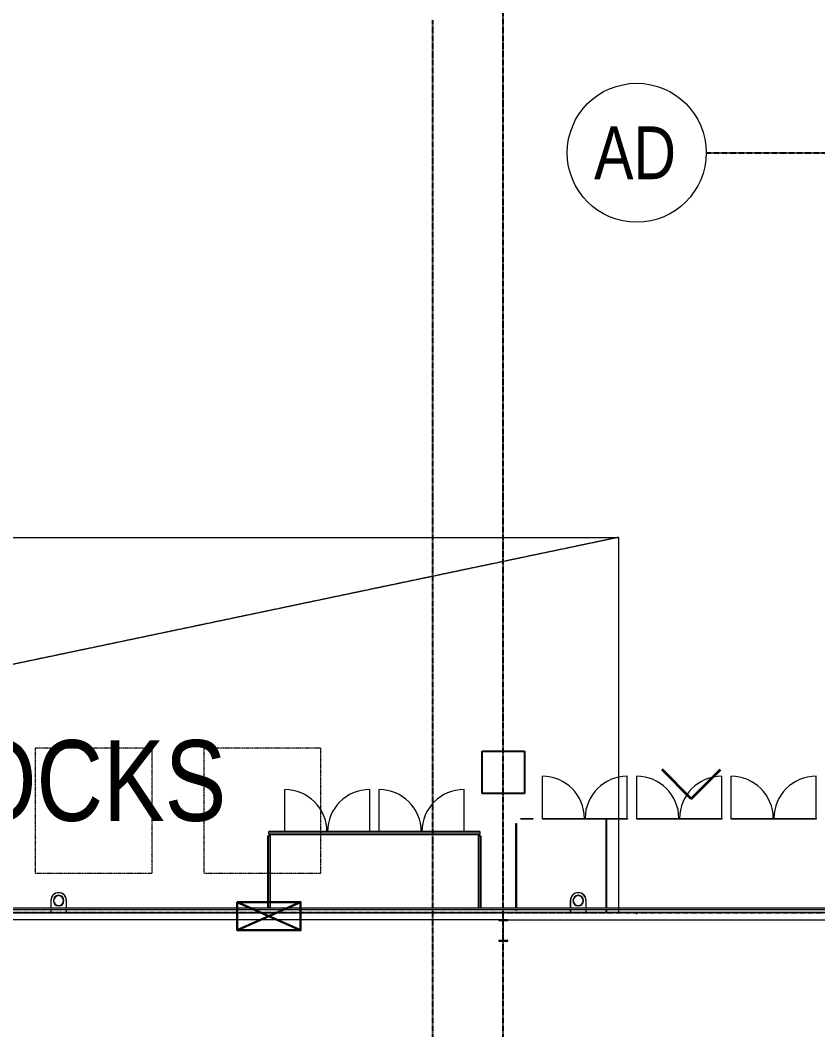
# Model space of a CAD drawing. Header units: millimetres. Extents: x -677815 to 476396, y -125373 to 39000.
# Drawn here: x 210206 to 227226, y -2498 to 19027 of the extents above; entities that cross this region are included whole.
import ezdxf
from ezdxf.enums import TextEntityAlignment as Align

# ---------------------------------------------------------------- set-up
doc = ezdxf.new("R2010")
doc.units = ezdxf.units.MM
for name, pattern in [('Xref building Toll$0$_SBA Dash - Loose', [5, 3, -2]), ('Xref building Toll$0$Beca HIDDEN4', [1.875, 1.25, -0.625]), ('Xref building Toll$0$Grid Line', [22.225, 12.7, -3.175, 3.175, -3.175])]:
    doc.linetypes.add(name, pattern=pattern)
for name, color, linetype, lineweight in [('AM_BOR', 4, 'Continuous', 25), ('Xref building Toll$0$A-DETL', 90, 'Continuous', 9), ('Xref building Toll$0$A-FLOR', 192, 'Continuous', 25), ('Xref building Toll$0$A-GENM', 13, 'Continuous', 9), ('Xref building Toll$0$A-GLAZ-CWMG', 51, 'Continuous', 9), ('Xref building Toll$0$A-WALL', 113, 'Continuous', 9), ('Xref building Toll$0$A-WALL-PATT', 111, 'Continuous', 9), ('Xref building Toll$0$annotation - text', 7, 'Continuous', 0), ('Xref building Toll$0$G-ANNO-TEXT', 40, 'Continuous', 35), ('Xref building Toll$0$P-PIPE', 3, 'Continuous', 9), ('Xref building Toll$0$S-COLS', 52, 'Continuous', 9)]:
    doc.layers.add(name, color=color, linetype=linetype, lineweight=lineweight)
doc.layers.add('Xref building Toll$0$A-wall_precast-5', color=5, linetype='Continuous')
doc.layers.add('Xref building Toll$0$S-GRID', color=8, linetype='Continuous')
doc.styles.add('Xref building Toll$0$1 200 sub headings', font='arial.ttf', dxfattribs={"width": 0.821429, "height": 560})
doc.styles.add('Xref building Toll$0$Arial Narrow', font='ARIALN.TTF', dxfattribs={"height": 491.641337})

# ---------------------------------------------------------------- blocks, each defined once
blk = doc.blocks.new('Xref building Toll$0$AD')
at = {"layer": 'Xref building Toll$0$annotation - text', "linetype": 'Continuous', "lineweight": 13}
blk.add_circle((0, 0), 0.732, dxfattribs=at)
at = {"layer": 'Xref building Toll$0$annotation - text', "style": 'Xref building Toll$0$1 200 sub headings', "width": 0.8}
blk.add_text('AD', height=0.5556, dxfattribs=at).set_placement((-0.017, 0), align=Align.MIDDLE_CENTER)
blk = doc.blocks.new('Xref building Toll$0$Toll Grids')
at = {"layer": 'Xref building Toll$0$A-wall_precast-5', "lineweight": 30}
for p, q in [((216189.2, 225), (214838.8, -375)), ((214839.2, 225), (216189.2, -375))]:
    blk.add_line(p, q, dxfattribs=at)
at = {"layer": 'Xref building Toll$0$A-wall_precast-5', "lineweight": 30, "flags": 128}
blk.add_lwpolyline([(214839.2, 225), (216189.2, 225), (216189.2, -375), (214838.8, -375), (214839.2, 225)], close=True, dxfattribs=at)
at = {"layer": 'Xref building Toll$0$S-GRID', "linetype": 'Xref building Toll$0$Grid Line'}
for p, q in [((220514, -125373.3), (220514, 36031.5)), ((219014, -125373.2), (219014, 19027.1)), ((224843, 16200), (280997.7, 16200)), ((-9195.8, 0), (280997.7, 0))]:
    blk.add_line(p, q, dxfattribs=at)
at = {"layer": 'Xref building Toll$0$annotation - text', "xscale": 2025, "yscale": 2025, "zscale": 2025}
blk.add_blockref('Xref building Toll$0$AD', (223361, 16200), dxfattribs=at)
blk = doc.blocks.new('Xref building Toll$0$UB-Universal Beam-Column - C1_5_460UB67-1337975-MASTER GROUND FLOOR')
at = {"layer": 'Xref building Toll$0$S-COLS', "lineweight": 18}
for p, q in [((95, 227), (-95, 227)), ((-95, 227), (-95, 214.3)), ((95, 214.3), (95, 227)), ((-95, 214.3), (-15.65, 214.3)), ((-4.25, 202.9), (-4.25, -202.9)), ((4.25, -202.9), (4.25, 202.9)), ((15.65, 214.3), (95, 214.3)), ((-15.65, -214.3), (-95, -214.3)), ((-95, -214.3), (-95, -227)), ((95, -214.3), (15.65, -214.3)), ((95, -227), (95, -214.3)), ((-95, -227), (95, -227))]:
    blk.add_line(p, q, dxfattribs=at)
at = {"layer": 'Xref building Toll$0$S-COLS'}
for p, q in [((-95, 227), (-95, 227)), ((95, 227), (95, 227)), ((-95, 214.3), (-95, 214.3)), ((95, 214.3), (95, 214.3)), ((-95, -214.3), (-95, -214.3)), ((95, -214.3), (95, -214.3)), ((-95, -227), (-95, -227)), ((95, -227), (95, -227))]:
    blk.add_line(p, q, dxfattribs=at)
at = {"layer": 'Xref building Toll$0$S-COLS', "lineweight": 18}
for centre, start, end in [((-15.65, 202.9), 0, 90), ((15.65, 202.9), 90, 180), ((-15.65, -202.9), 270, 0), ((15.65, -202.9), 180, 270)]:
    blk.add_arc(centre, 11.4, start, end, dxfattribs=at)
blk = doc.blocks.new('Xref building Toll$0$DWP_Downpipe - 225mm-1784091-MASTER GROUND FLOOR')
at = {"layer": 'Xref building Toll$0$P-PIPE'}
for radius, start, end in [(113, 0, 180), (112, 0, 180), (107, 0, 180), (108, 360, 180), (113, 180, 360), (112, 180, 0), (107, 180, 360), (108, 180, 360)]:
    blk.add_arc((-34, -236), radius, start, end, dxfattribs=at)
blk = doc.blocks.new('Xref building Toll$0$IVS-GM-DownPipe Cover - DP 225mm-V82-MASTER GROUND FLOOR')
at = {"layer": 'Xref building Toll$0$A-GENM'}
for p, q in [((-166, 0), (-166, -170)), ((-162, -170), (-162, 0)), ((162, 0), (162, -170)), ((-166, -199), (-166, -264)), ((-162, -264), (-162, -199)), ((162, -199), (162, -264)), ((166, -170), (166, 0)), ((166, -264), (166, -199))]:
    blk.add_line(p, q, dxfattribs=at)
for radius, start in [(166, 360), (162, 0)]:
    blk.add_arc((0, 0), radius, start, 180, dxfattribs=at)
blk = doc.blocks.new('Xref building Toll$0$Rectangular Mullion - _SBA 100 x 15mm-2263963-MASTER GROUND FLOOR')
at = {"layer": 'Xref building Toll$0$A-GLAZ-CWMG'}
for p, q in [((228888, 142005), (228888, 142020)), ((228888, 142020), (229148, 142020)), ((229148, 142005), (228888, 142005)), ((229148, 142020), (229148, 142005))]:
    blk.add_line(p, q, dxfattribs=at)
blk = doc.blocks.new('Xref building Toll$0$Rectangular Mullion - _SBA 100 x 15mm-V441-MASTER GROUND FLOOR')
at = {"layer": 'Xref building Toll$0$A-GLAZ-CWMG'}
for p, q in [((228781, 141912), (228796, 141912)), ((228781, 140106), (228781, 141912)), ((228796, 141912), (228796, 140106)), ((228781, 140062), (228781, 140077)), ((228796, 140062), (228781, 140062)), ((228796, 140077), (228796, 140062))]:
    blk.add_line(p, q, dxfattribs=at)
blk = doc.blocks.new('Xref building Toll$0$Rectangular Mullion - _SBA 100 x 15mm-2263806-MASTER GROUND FLOOR')
at = {"layer": 'Xref building Toll$0$A-GLAZ-CWMG'}
for p, q in [((229348, 142005), (229348, 142020)), ((229348, 142020), (231162, 142020)), ((231162, 142005), (229348, 142005)), ((231162, 142020), (231162, 142005))]:
    blk.add_line(p, q, dxfattribs=at)
blk = doc.blocks.new('Xref building Toll$0$Circular Mullion - _SBA STEEL - 50mmØ-2267214-MASTER GROUND FLOOR')
at = {"layer": 'Xref building Toll$0$A-GLAZ-CWMG'}
for p, q in [((227982, 141649), (227982, 140106)), ((227982, 141649), (228014, 141649)), ((228014, 141649), (228046, 141649)), ((228014, 141649), (228014, 140106)), ((228046, 140106), (228046, 141649)), ((228014, 140076), (227982, 140076)), ((228046, 140076), (228014, 140076))]:
    blk.add_line(p, q, dxfattribs=at)
blk = doc.blocks.new('Xref building Toll$0$Circular Mullion - _SBA STEEL - 50mmØ-V442-MASTER GROUND FLOOR')
at = {"layer": 'Xref building Toll$0$A-GLAZ-CWMG'}
for p, q in [((223482, 141649), (223482, 140106)), ((223482, 141649), (223514, 141649)), ((223514, 141649), (223546, 141649)), ((223514, 140106), (223514, 141649)), ((223546, 140106), (223546, 141649)), ((223514, 140076), (223482, 140076)), ((223546, 140076), (223514, 140076))]:
    blk.add_line(p, q, dxfattribs=at)
blk = doc.blocks.new('Xref building Toll$0$Circular Mullion - _SBA STEEL - 50mmØ-2269002-MASTER GROUND FLOOR')
at = {"layer": 'Xref building Toll$0$A-GLAZ-CWMG'}
for p, q in [((225025, 141744), (223514, 141744)), ((223514, 141712), (223514, 141744)), ((223514, 141681), (223514, 141712)), ((223514, 141712), (225025, 141712)), ((223514, 141681), (225025, 141681))]:
    blk.add_line(p, q, dxfattribs=at)
blk = doc.blocks.new('Xref building Toll$0$Circular Mullion - _SBA STEEL - 50mmØ-2269004-MASTER GROUND FLOOR')
at = {"layer": 'Xref building Toll$0$A-GLAZ-CWMG'}
for p, q in [((228014, 141744), (226503, 141744)), ((226503, 141712), (228014, 141712)), ((226503, 141681), (228014, 141681)), ((228014, 141744), (228014, 141712)), ((228014, 141712), (228014, 141681))]:
    blk.add_line(p, q, dxfattribs=at)
blk = doc.blocks.new('Xref building Toll$0$Circular Mullion - _SBA STEEL - 50mmØ-2269005-MASTER GROUND FLOOR')
at = {"layer": 'Xref building Toll$0$A-GLAZ-CWMG'}
for p, q in [((226503, 141744), (225025, 141744)), ((225025, 141712), (226503, 141712)), ((225025, 141681), (226503, 141681))]:
    blk.add_line(p, q, dxfattribs=at)
blk = doc.blocks.new('Xref building Toll$0$Generic Models 1 - Generic Models 1-2244432-MASTER GROUND FLOOR')
at = {"layer": 'Xref building Toll$0$A-DETL', "linetype": 'Xref building Toll$0$Beca HIDDEN4'}
for p, q in [((221023, 143516), (218523, 143516)), ((218523, 143516), (218523, 140851)), ((221023, 140851), (221023, 143516)), ((224623, 143516), (222123, 143516)), ((222123, 143516), (222123, 140851)), ((224623, 140851), (224623, 143516)), ((218523, 140851), (221023, 140851)), ((222123, 140851), (224623, 140851))]:
    blk.add_line(p, q, dxfattribs=at)
at = {"layer": 'Xref building Toll$0$A-GENM'}
for p, q in [((218523, 143516), (218523, 143516)), ((221023, 143516), (221023, 143516)), ((222123, 143516), (222123, 143516)), ((224623, 143516), (224623, 143516)), ((218523, 140851), (218523, 140851)), ((221023, 140851), (221023, 140851)), ((222123, 140851), (222123, 140851)), ((224623, 140851), (224623, 140851))]:
    blk.add_line(p, q, dxfattribs=at)
blk = doc.blocks.new('Xref building Toll$0$building block 28092016')
at = {"layer": 'Xref building Toll$0$A-WALL-PATT', "lineweight": 9}
h = blk.add_hatch(dxfattribs=at)
h.set_pattern_fill('FP_1', color=256, style=0, pattern_type=2)
h.set_pattern_definition([(50, (714549.7, -811512), (3643.682, -318.78), [381, -4191]), (355, (714549.7, -811512), (-704.856, 3821.136), [304.8, -3352.8]), (100.451, (714853.3, -811538.5), (2938.852, 3502.332), [323.8, -3561.8]), (46.184, (714549.7, -810496), (5421.58, -840.856), [571.5, -6286.5]), (96.636, (715001.5, -810566), (4748.05, 4948.55), [485.7, -5342.7]), (351.184, (714549.7, -810496), (4748.1, 4948.51), [457.2, -5029.2]), (21, (715057.7, -810750), (3032.288, -2045.304), [381, -4191]), (326, (715057.7, -810750), (1236.04, 3683.76), [304.8, -3352.8]), (71.451, (715310.3, -810920.4), (4268.343, 1638.425), [323.8, -3561.8]), (37.5, (714549.7, -811512), (61.772, 1691.101), [167.64, -3144.52, 167.64, -3235.96, -3365.5]), (37.5, (714549.7, -811512), (61.772, 1691.101), [-6715.76, 167.64, -3197.86]), (7.5, (714549.7, -811512), (1336.393, 2003.611), [167.64, -1772.92, 167.64, -3068.32, -1282.7]), (7.5, (714549.7, -811512), (1336.393, 2003.611), [-5176.52, 167.64, -1115.06]), (327.5, (713416.8, -811512), (2711.818, -114.5786), [167.64, -1102.36, 167.64, -3794.76, -5257.8]), (327.5, (713416.8, -811512), (2711.818, -114.5786), [-5232.4, 167.64, -5090.16]), (317.5, (712908.8, -811512), (2962.586, 508.533), [167.64, -1483.36, 167.64, -2463.8, -3733.8]), (317.5, (712908.8, -811512), (2962.586, 508.533), [-4282.44, 167.64, -3566.16])])
h.paths.add_polyline_path([(992550, -671649), (992550, -671499), (943065, -671499), (943065, -671649), (992400, -671649)], flags=0)
at = {"layer": 'Xref building Toll$0$A-DETL', "linetype": 'Xref building Toll$0$_SBA Dash - Loose'}
for p, q in [((907346, -663499), (945520, -663499)), ((945520, -663499), (907346, -671499)), ((945520, -663499), (945520, -671487))]:
    blk.add_line(p, q, dxfattribs=at)
at = {"layer": 'Xref building Toll$0$A-DETL'}
for p, q in [((943898, -669492), (943898, -668592)), ((945711, -669492), (945711, -668592)), ((945911, -669492), (945911, -668592)), ((947725, -669492), (947725, -668592)), ((947925, -669492), (947925, -668592)), ((949738, -669492), (949738, -668592)), ((938401, -669774), (938401, -668874)), ((940214, -669774), (940214, -668874)), ((940414, -669774), (940414, -668874)), ((942227, -669774), (942227, -668874))]:
    blk.add_line(p, q, dxfattribs=at)
for centre, start, end in [((943898, -669492), 0, 90), ((945711, -669492), 90, 180), ((945911, -669492), 0, 90), ((947725, -669492), 90, 180), ((947925, -669492), 0, 90), ((949738, -669492), 90, 180), ((938401, -669774), 0, 90), ((940214, -669774), 90, 180), ((940414, -669774), 0, 90), ((942227, -669774), 90, 180)]:
    blk.add_arc(centre, 900, start, end, dxfattribs=at)
at = {"layer": 'Xref building Toll$0$A-FLOR'}
for p, q in [((942614, -668957), (942614, -668057)), ((942614, -668057), (943514, -668057)), ((943514, -668057), (943514, -668957)), ((943514, -668957), (942614, -668957)), ((945266, -671405), (945266, -669507)), ((945266, -671499), (945266, -671434))]:
    blk.add_line(p, q, dxfattribs=at)
at = {"layer": 'Xref building Toll$0$A-WALL'}
for p, q in [((929439, -671499), (943065, -671499)), ((943065, -671649), (932072, -671649))]:
    blk.add_line(p, q, dxfattribs=at)
at = {"layer": 'Xref building Toll$0$A-WALL', "lineweight": 18}
for p, q in [((992644, -671405), (929492, -671405)), ((929492, -671434), (992615, -671434)), ((952129, -671499), (943065, -671499)), ((943065, -671499), (943065, -671649)), ((943065, -671649), (952034, -671649))]:
    blk.add_line(p, q, dxfattribs=at)
at = {"layer": 'Xref building Toll$0$G-ANNO-TEXT', "color": 7}
for q in [(946452, -668446), (947702, -668446)]:
    blk.add_line((947077, -669071), q, dxfattribs=at)
at = {"layer": 'Xref building Toll$0$A-GENM'}
for name, p in [('Xref building Toll$0$Generic Models 1 - Generic Models 1-2244432-MASTER GROUND FLOOR', (714550, -811512)), ('Xref building Toll$0$IVS-GM-DownPipe Cover - DP 225mm-V82-MASTER GROUND FLOOR', (933577, -671236)), ('Xref building Toll$0$IVS-GM-DownPipe Cover - DP 225mm-V82-MASTER GROUND FLOOR', (944664, -671236))]:
    blk.add_blockref(name, p, dxfattribs=at)
at = {"layer": 'Xref building Toll$0$A-GLAZ-CWMG'}
for name, p in [('Xref building Toll$0$Rectangular Mullion - _SBA 100 x 15mm-V441-MASTER GROUND FLOOR', (714550, -811512)), ('Xref building Toll$0$Rectangular Mullion - _SBA 100 x 15mm-2263963-MASTER GROUND FLOOR', (714550, -811512)), ('Xref building Toll$0$Rectangular Mullion - _SBA 100 x 15mm-2263806-MASTER GROUND FLOOR', (714550, -811512)), ('Xref building Toll$0$Rectangular Mullion - _SBA 100 x 15mm-2263806-MASTER GROUND FLOOR', (716563, -811512)), ('Xref building Toll$0$Rectangular Mullion - _SBA 100 x 15mm-2263806-MASTER GROUND FLOOR', (718576, -811512)), ('Xref building Toll$0$Circular Mullion - _SBA STEEL - 50mmØ-V442-MASTER GROUND FLOOR', (714550, -811512)), ('Xref building Toll$0$Circular Mullion - _SBA STEEL - 50mmØ-2269002-MASTER GROUND FLOOR', (714550, -811512)), ('Xref building Toll$0$Circular Mullion - _SBA STEEL - 50mmØ-2269005-MASTER GROUND FLOOR', (714550, -811512)), ('Xref building Toll$0$Circular Mullion - _SBA STEEL - 50mmØ-2269004-MASTER GROUND FLOOR', (714550, -811512)), ('Xref building Toll$0$Circular Mullion - _SBA STEEL - 50mmØ-2267214-MASTER GROUND FLOOR', (714550, -811512))]:
    blk.add_blockref(name, p, dxfattribs=at)
at = {"layer": 'Xref building Toll$0$P-PIPE', "rotation": 180}
for p in [(933543, -671479), (944630, -671479)]:
    blk.add_blockref('Xref building Toll$0$DWP_Downpipe - 225mm-1784091-MASTER GROUND FLOOR', p, dxfattribs=at)
at = {"layer": 'Xref building Toll$0$S-COLS'}
blk.add_blockref('Xref building Toll$0$UB-Universal Beam-Column - C1_5_460UB67-1337975-MASTER GROUND FLOOR', (943064, -671878), dxfattribs=at)
at = {"layer": 'Xref building Toll$0$G-ANNO-TEXT', "color": 7, "insert": (920727, -667822), "char_height": 1720.74, "width": 19613.03, "attachment_point": 1, "line_spacing_factor": 0.968573, "style": 'Xref building Toll$0$Arial Narrow'}
blk.add_mtext('LOADING DOCKS', dxfattribs=at)
blk = doc.blocks.new('Xref building Toll')
for name, p in [('Xref building Toll$0$Toll Grids', (0, 0)), ('Xref building Toll$0$building block 28092016', (-722550, 671499))]:
    blk.add_blockref(name, p)

msp = doc.modelspace()

# ---------------------------------------------------------------- block references
at = {"layer": 'AM_BOR'}
msp.add_blockref('Xref building Toll', (0, 0), dxfattribs=at)

doc.saveas('drawing.dxf')
